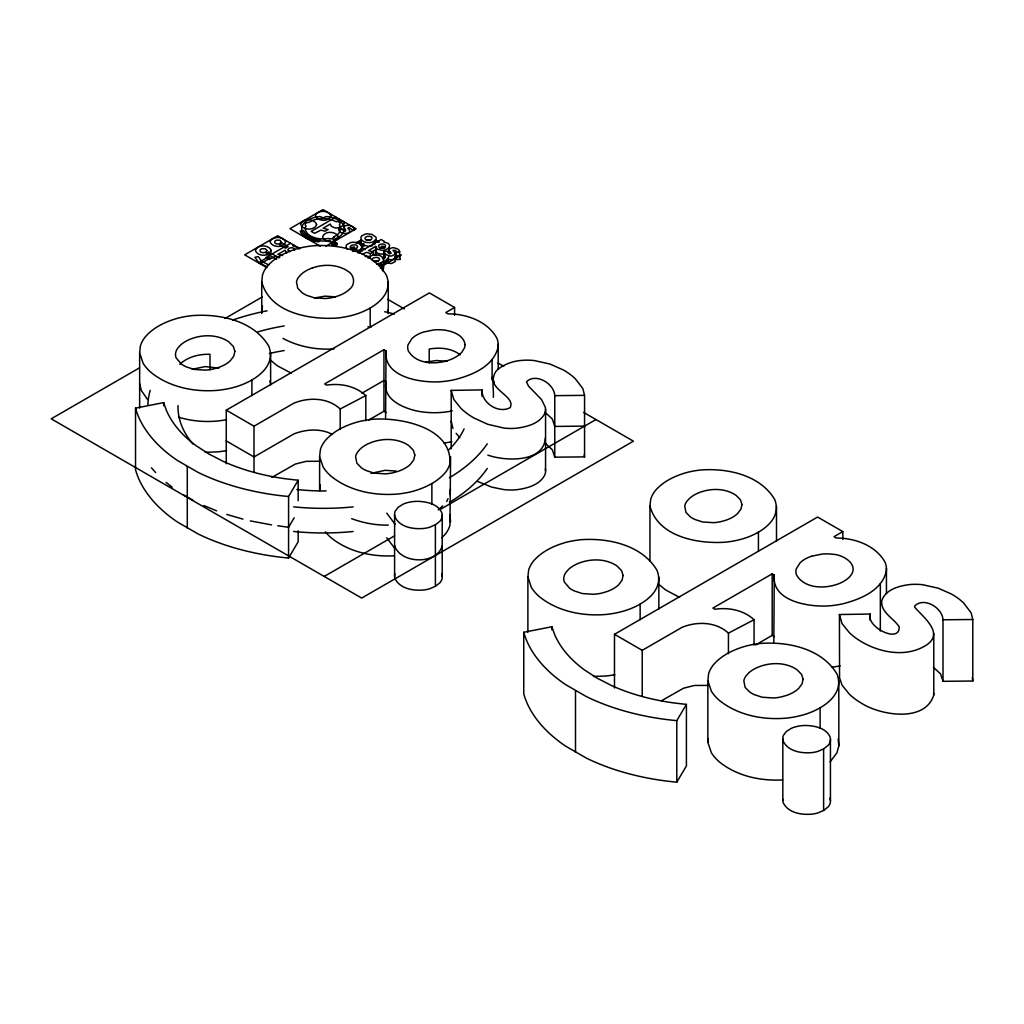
<?xml version="1.0" encoding="UTF-8"?>
<svg xmlns="http://www.w3.org/2000/svg" width="1024" height="1024" viewBox="0 0 1024 1024"><rect width="100%" height="100%" fill="white"/><g stroke="black" fill="none" stroke-linecap="round" stroke-linejoin="round"><path stroke-width="1.5" d="M139.648 352.858L140.429 345.869A63.245 36.506 0 0 1 145.024 337.178C153.395 327.283 165.709 321.574 177.984 318.144A62.016 35.802 0 0 1 192.934 315.558C220.365 313.626 253.773 320.896 268.762 346.15C277.504 368.563 250.534 383.334 232.563 387.712A61.99 35.789 0 0 1 217.472 390.349C194.598 392.218 170.176 387.456 151.808 373.069A70.106 40.474 0 0 1 143.104 363.238L139.648 352.858L139.648 408.077M261.734 281.843L262.477 275.085A61.082 35.264 0 0 1 266.918 266.688C275.008 257.126 286.899 251.61 298.765 248.307A59.84 34.547 0 0 1 313.203 245.798C339.712 243.942 371.981 250.97 386.47 275.354C394.918 297.011 368.87 311.283 351.488 315.507A59.994 34.637 0 0 1 336.922 318.067C309.389 319.91 269.734 312.678 261.734 281.843L261.734 313.395M319.616 456.563L320.397 449.574A63.206 36.493 0 0 1 324.992 440.883C333.363 430.989 345.677 425.28 357.952 421.862A62.016 35.802 0 0 1 372.902 419.264C400.781 417.216 452.224 427.366 449.946 463.744A60.851 35.136 0 0 1 445.478 472.397C437.12 482.304 424.781 487.962 412.518 491.418A62.016 35.802 0 0 1 397.44 494.054C374.566 495.923 350.144 491.162 331.776 476.774A70.144 40.499 0 0 1 323.072 466.944L319.616 456.563L319.616 491.277M527.885 576.998L528.666 570.01A63.232 36.506 0 0 1 533.261 561.318C541.632 551.424 553.933 545.715 566.208 542.285A62.016 35.802 0 0 1 581.158 539.699C608.589 537.779 641.997 545.05 656.986 570.291C665.728 592.704 638.771 607.475 620.787 611.853A61.99 35.789 0 0 1 605.709 614.49C582.822 616.358 558.4 611.597 540.032 597.21A70.106 40.474 0 0 1 531.341 587.379L527.885 576.998L527.885 632.218M649.958 505.984L650.714 499.226A61.082 35.264 0 0 1 655.155 490.829C663.245 481.267 675.136 475.75 686.989 472.448A59.84 34.547 0 0 1 701.44 469.939C727.936 468.083 760.218 475.11 774.707 499.494C783.142 521.152 757.094 535.424 739.725 539.648A59.994 34.637 0 0 1 725.158 542.208C697.626 544.051 657.958 536.819 649.958 505.984L649.958 561.203M707.853 680.717L708.621 673.715A63.206 36.493 0 0 1 713.229 665.024C721.6 655.13 733.901 649.421 746.176 646.003A62.016 35.802 0 0 1 761.126 643.405C788.557 641.485 821.965 648.755 836.954 673.997C845.696 696.41 818.739 711.181 800.755 715.558A62.003 35.802 0 0 1 785.677 718.195C762.79 720.064 738.368 715.302 720 700.915A70.144 40.499 0 0 1 711.309 691.085L707.853 680.717L707.853 742.246L711.309 752.614A70.144 40.499 0 0 0 720 762.445C737.536 776.205 760.704 781.158 782.63 779.93M707.853 742.246L707.917 738.739M943.002 681.318L943.002 619.789C942.4 607.629 923.981 596.749 914.726 605.914L914.714 607.181C922.598 616.768 944.141 632.384 927.283 644.493C907.776 657.677 881.613 653.261 862.221 642.163A86.106 49.715 0 0 1 849.344 632.666L842.048 623.616L839.424 614.528L870.208 614.054C865.792 626.88 900.045 644.147 899.187 626.842C893.76 618.214 880.55 612.506 881.741 600.794C885.414 589.248 899.686 585.715 910.387 584.499A36.8 21.248 0 0 1 922.637 584.717L938.278 588.198L951.629 594.125A80.499 46.477 0 0 1 963.482 602.816L971.085 612.762L972.8 619.507L972.8 681.037L943.002 681.318L940.557 673.894L933.389 667.315M933.786 633.37L933.786 694.899C925.414 722.662 881.523 715.571 862.221 703.693A86.106 49.715 0 0 1 849.344 694.195L842.048 685.146L839.565 677.862L839.424 614.528M373.466 255.002L373.466 252.006L368.461 250.598L375.667 246.438L377.306 249.229L382.285 250.342A7.066 4.083 0 0 0 384.23 250.074L384.87 249.907A8.883 5.133 0 0 0 387.648 248.653A8.282 4.774 0 0 0 388.8 247.629L389.517 246.144A6.106 3.52 0 0 0 389.363 245.018C389.107 242.086 381.952 242.701 384.243 241.306L381.171 239.539L357.888 252.992M375.91 246.592L376.026 255.45M365.824 420.813L365.824 395.571C355.29 385.92 340.493 383.078 326.669 385.114L324.659 383.949L383.949 349.709L386.048 350.925C383.168 376.742 419.187 382.682 438.528 381.85A58.202 33.6 0 0 0 454.541 379.674C471.949 375.206 493.402 366.643 498.048 347.29A50.253 29.018 0 0 0 496.781 337.984C487.398 321.178 466.47 313.843 447.987 313.856L445.76 312.563L454.592 307.469L454.592 315.354M385.587 417.894L386.048 350.925M754.061 644.954L754.061 619.712C743.514 610.061 728.73 607.219 714.906 609.254L712.883 608.09L772.186 573.85L774.285 575.066C771.405 600.883 807.424 606.822 826.752 605.99A58.202 33.6 0 0 0 842.778 603.814C860.173 599.36 881.626 590.784 886.272 571.43A50.253 29.018 0 0 0 885.018 562.138C875.622 545.318 854.694 537.984 836.224 537.997L833.997 536.704L842.829 531.61L842.829 539.494M773.811 642.048L774.285 575.066M361.818 251.43L361.165 248.922M383.757 263.168L381.478 266.419M449.946 494.515L450.458 488.922M493.325 397.35C494.17 387.802 489.523 373.99 499.878 367.885C506.432 363.379 514.24 360.896 522.15 360.358A36.8 21.248 0 0 1 534.413 360.576L550.042 364.058L563.405 369.984A80.499 46.477 0 0 1 575.245 378.675L582.861 388.621L584.563 395.366L584.563 456.896L554.765 457.178L552.32 449.754L545.165 443.174M261.734 312.602L262.477 305.843M319.923 484.531L320.294 490.112M442.214 545.843C436.915 564.941 400.499 564.173 394.598 545.6M450.586 456.768L449.946 525.274A60.851 35.136 0 0 1 445.478 533.926L441.843 537.779M838.81 680.909L838.822 745.933L836.89 752.896L830.067 761.933M446.707 501.44L448 498.675M382.541 270.886L382.502 269.619M288.576 558.029L288.576 496.499L298.176 480.243L285.696 478.81A163.213 94.221 0 0 1 255.872 472.883L250.138 471.296A157.798 91.11 0 0 1 223.411 461.466L209.011 454.067L196.211 445.76A157.734 91.072 0 0 1 179.174 430.323L176.435 427.021A163.213 94.234 0 0 1 166.157 409.805L163.674 402.598L135.526 408.141L135.526 469.67A182.886 105.587 0 0 0 144.602 489.677L147.238 493.542A188.915 109.069 0 0 0 156.736 504.858A182.426 105.318 0 0 0 177.37 521.984L197.965 533.875A182.438 105.331 0 0 0 227.622 545.779A188.89 109.056 0 0 0 247.219 551.27L253.914 552.781A182.822 105.549 0 0 0 288.576 558.029L298.176 541.773L298.176 530.739M294.17 517.786L288.576 527.27L277.734 525.76M676.8 782.17L676.8 720.64L686.413 704.397L673.92 702.95A163.2 94.221 0 0 1 644.096 697.024L638.374 695.437A157.798 91.11 0 0 1 611.635 685.606L597.248 678.221L584.435 669.901A157.747 91.072 0 0 1 567.411 654.464L564.659 651.162A163.213 94.234 0 0 1 554.394 633.946L551.898 626.739L523.75 632.282L523.75 693.811A182.886 105.587 0 0 0 532.838 713.818L535.462 717.683A188.915 109.069 0 0 0 544.96 728.998A182.426 105.318 0 0 0 565.606 746.125L586.202 758.016A182.438 105.331 0 0 0 615.846 769.933A188.89 109.056 0 0 0 635.443 775.411A183.053 105.69 0 0 0 676.8 782.17L686.413 765.926L686.413 704.397M294.541 250.458L294.758 248.998L292.762 247.846A3.405 1.971 0 0 0 290.79 247.808L290.163 247.949A3.75 2.163 0 0 0 288.294 249.024L288.077 249.382A3.405 1.971 0 0 0 288.128 250.522L290.125 251.674M442.714 505.894L438.195 509.875M179.827 364.301C187.75 356.723 199.283 353.971 209.997 354.291L209.997 369.677M336.614 245.274C339.238 243.136 334.042 241.498 332.454 242.906A2.65 1.523 0 0 0 331.699 243.763L331.661 244.07A3.059 1.766 0 0 0 332.186 244.992L336.614 245.274L332.454 242.906M354.714 251.418L355.443 251.379A7.526 4.352 0 0 0 357.274 251.059L360.704 249.344A6.963 4.019 0 0 0 361.28 248.742A7.386 4.262 0 0 0 361.818 247.693C361.958 243.29 355.968 242.01 352.461 242.291A7.526 4.352 0 0 0 350.656 242.611L347.226 244.314A7.091 4.096 0 0 0 346.65 244.915A7.68 4.429 0 0 0 346.086 245.978L346.419 248.077A8.55 4.941 0 0 0 347.469 249.28M373.99 241.357L375.027 240.64A6.733 3.891 0 0 0 375.59 240.051A7.142 4.122 0 0 0 376.115 239.04L376.179 238.221A7.322 4.224 0 0 0 375.757 237.018L371.917 234.381L367.066 233.818A7.27 4.198 0 0 0 365.312 234.125L362.01 235.776A6.861 3.955 0 0 0 361.446 236.352A7.411 4.288 0 0 0 360.909 237.376L361.229 239.411A8.269 4.774 0 0 0 362.714 240.922L364.416 241.818A8.026 4.634 0 0 0 367.104 242.522L369.946 242.598A7.283 4.211 0 0 0 371.725 242.291L373.99 241.357L373.99 244.352M376.563 264.013L377.306 263.962A7.526 4.352 0 0 0 379.136 263.642L382.554 261.939A6.963 4.019 0 0 0 383.13 261.338A7.386 4.262 0 0 0 383.68 260.288C383.821 255.885 377.818 254.592 374.323 254.886A7.526 4.352 0 0 0 372.506 255.194L369.088 256.909A7.104 4.096 0 0 0 368.499 257.51A7.68 4.429 0 0 0 368.102 258.138M435.392 524.762L439.667 521.472A21.21 12.237 0 0 0 441.882 517.773L442.163 516.454A25.664 14.81 0 0 0 441.664 512.371C437.478 503.808 426.637 501.632 417.946 501.35A23.475 13.555 0 0 0 411.123 501.85L408.922 502.272A21.901 12.646 0 0 0 402.918 504.282L398.118 507.354L395.341 510.976A22.477 12.979 0 0 0 394.624 513.523A24.32 14.042 0 0 0 395.187 517.427C400.282 527.322 413.222 529.318 423.296 528.499A21.197 12.237 0 0 0 429.709 527.232L435.392 524.762L435.392 586.291L429.709 588.762A21.197 12.237 0 0 1 423.296 590.029C413.222 590.848 400.282 588.851 395.187 578.957A24.32 14.042 0 0 1 394.624 575.053A22.477 12.979 0 0 1 394.867 573.773M435.392 586.291L439.667 583.014A21.21 12.237 0 0 0 441.882 579.302L442.163 577.984A25.664 14.81 0 0 0 441.664 573.901M823.616 748.902L827.891 745.626A21.21 12.237 0 0 0 830.106 741.914L830.387 740.595A25.664 14.81 0 0 0 829.901 736.525C825.702 727.949 814.874 725.773 806.17 725.491A23.475 13.555 0 0 0 799.36 725.99L797.158 726.426A21.914 12.646 0 0 0 791.155 728.422L786.342 731.494L783.565 735.117A22.477 12.979 0 0 0 782.848 737.664A24.32 14.042 0 0 0 783.411 741.581C788.506 751.462 801.446 753.459 811.533 752.653A21.197 12.237 0 0 0 817.946 751.373L823.616 748.902L823.616 810.432L817.946 812.902A21.197 12.237 0 0 1 811.533 814.182C801.446 814.989 788.506 812.992 783.411 803.11A24.32 14.042 0 0 1 782.848 799.194M823.616 810.432L827.891 807.155A21.21 12.237 0 0 0 830.106 803.443L830.387 802.125A25.664 14.81 0 0 0 829.901 798.054M290.586 243.277L265.92 257.51L269.299 259.456L275.635 256.256L279.757 257.37M335.885 217.126L311.219 231.36L314.586 233.306L320.922 230.106L325.056 231.219L328.166 229.594L323.162 228.186L330.368 224.026L331.251 226.227L334.387 227.738A6.387 3.686 0 0 0 338.304 227.789L342.784 225.92L344.218 223.731A6.157 3.558 0 0 0 343.27 221.517L337.869 219.52L338.944 218.893M293.658 245.043L292.582 245.67L297.971 247.667A6.157 3.558 0 0 1 298.893 249.126M325.862 246.234L356.109 228.774L322.957 209.626L289.958 228.685L320.346 246.221M332.557 245.261L336.576 242.944M139.494 367.859L51.2 418.829L361.677 598.08L633.434 441.178L583.565 412.39M225.011 318.477L262.259 296.973M355.878 242.918L361.382 239.744M362.304 254.323L365.926 252.57A3.904 2.253 0 0 1 367.168 252.454L370.342 253.632L370.342 256.627M372.058 252.25C376.499 246.822 375.283 253.965 379.674 253.888A6.387 3.686 0 0 0 383.59 253.939L384.87 253.645M373.261 255.296L375.91 254.054M380.787 266.829L401.408 254.925M226.253 463.808L226.253 410.163L429.363 292.902L454.592 307.469M226.253 410.163L254.003 426.189L293.837 403.187C308.8 397.043 327.859 397.504 340.198 408.986L340.198 429.504M361.882 393.216L383.949 380.48L386.048 381.696C382.195 399.232 403.264 408.051 417.024 411.021A52.621 30.387 0 0 0 449.267 411.469L452.275 410.79M368.781 419.994L383.949 411.238L386.048 412.454M271.859 477.414L295.334 464.064L306.189 461.325L319.578 461.261M324.211 576.448L394.56 535.834M440.09 509.542L595.968 419.546M614.49 687.949L614.49 634.304L817.6 517.043L842.829 531.61M614.49 634.304L642.24 650.33L682.074 627.328C697.037 621.184 716.083 621.658 728.435 633.139L728.435 653.645M755.635 644.941L772.186 635.379L774.285 636.595M661.466 700.762L683.558 688.205L694.426 685.466L707.802 685.402M370.342 253.632L373.466 252.006M340.198 408.986L365.824 395.571M728.435 633.139L754.061 619.712M192.243 369.254L205.222 366.592L218.867 368.128M370.995 473.395L385.178 470.31L396.134 471.078M312.486 267.904C322.368 264.474 333.722 264.23 343.36 268.646A32.806 18.931 0 0 1 347.942 271.283C354.509 274.918 355.686 284.595 349.491 289.28A32.55 18.79 0 0 1 344.461 293.03A34.573 19.968 0 0 1 337.997 295.962L333.069 297.408A29.427 16.986 0 0 1 325.158 298.534L314.33 297.83L306.637 295.322A32.986 19.046 0 0 1 302.054 292.672L297.715 288.23L296.499 281.984A29.414 16.986 0 0 1 298.445 277.414L300.941 274.573A34.65 20.006 0 0 1 312.461 267.917M372.736 245.696L368.525 246.374L363.238 244.979M811.558 556.237L821.926 554.086A27.674 15.974 0 0 1 832.781 554.266C843.174 554.547 859.994 564.762 850.189 576.179A33.907 19.584 0 0 1 845.632 580.134L843.763 581.299A35.162 20.301 0 0 1 837.274 584.269C824.064 588.902 804.57 588.557 796.595 575.142A27.674 15.974 0 0 1 796.288 568.883L800.013 562.893A30.81 17.792 0 0 1 811.546 556.25M365.12 256.525L368.192 256.294L370.342 257.37M365.85 239.603A4.006 2.317 0 0 0 366.272 239.834A3.046 1.766 0 0 0 367.168 240.128L370.432 240.205M314.893 297.894L325.082 296.154L335.667 296.909M425.818 362.125L436.403 360.512L447.232 361.318M226.547 419.674C210.714 422.758 194.112 421.85 178.675 417.254M381.158 246.362L381.594 246.298A3.379 1.958 0 0 1 383.347 246.349L385.037 247.142M381.158 247.846L384.55 248.294M357.056 249.408L352.678 248.704A4.365 2.522 0 0 0 351.117 249.472M382.029 247.757L380.749 247.949A3.75 2.163 0 0 0 379.648 248.384M394.406 555.789C372.48 557.018 349.312 552.064 331.776 538.304A70.144 40.499 0 0 1 325.427 531.866M333.99 348.928C316.48 350.054 298.496 346.752 282.995 338.394M388.314 525.133C375.846 525.325 363.366 523.008 351.68 518.682M383.821 258.854L383.821 251.379L387.558 251.315L387.84 252.39A4.186 2.419 0 0 0 388.531 253.133L391.168 253.235L389.197 250.778A4.518 2.611 0 0 1 388.954 250.138L389.734 248.64L392.448 247.731A4.467 2.586 0 0 1 393.933 247.757L397.453 248.896A9.818 5.67 0 0 1 399.27 250.355L400.026 259.456L396.403 259.494L396.109 258.586A3.648 2.099 0 0 0 395.238 257.792L394.752 257.562M451.2 448.755L451.2 390.387L481.971 389.914C481.574 403.021 498.624 414.118 510.182 407.59C515.635 396.928 491.878 390.758 493.325 378.419M383.821 251.379A6.426 3.712 0 0 0 384.038 252.262L385.024 253.581A10.458 6.042 0 0 0 386.598 254.733A9.216 5.325 0 0 0 388.275 255.501L390.208 255.949A4.301 2.483 0 0 0 391.718 255.974L395.213 254.131A3.866 2.227 0 0 0 395.251 253.427A5.504 3.174 0 0 0 394.97 252.736L392.973 250.33L395.238 250.317A3.648 2.099 0 0 1 396.109 251.11L396.403 252.019L400.026 251.981M451.2 390.387L453.811 399.475L461.107 408.525A86.106 49.715 0 0 0 473.997 418.022L487.834 424.32L503.718 428.032A35.418 20.442 0 0 0 516.134 428.25C526.784 426.957 540.019 423.578 544.986 413.03A31.859 18.394 0 0 0 545.318 407.309L541.658 399.744L528.435 386.01L526.49 381.773C535.744 372.608 554.176 383.488 554.765 395.648L584.563 395.366M584.563 426.138L554.765 426.419L552.32 418.982L545.165 412.403M943.002 619.789L972.8 619.507M205.299 452.301L217.472 451.878A61.99 35.789 0 0 0 226.586 450.573M593.536 676.442L605.709 676.019A61.99 35.789 0 0 0 614.81 674.726M353.958 248.486L354.611 248.499M352.499 251.302L353.229 251.379M271.539 524.89L250.33 520.896M242.931 519.13L226.778 514.432M388.275 259.238C390.362 260.403 396.646 259.712 394.816 256.243M487.834 455.091C504.576 461.222 543.731 463.091 545.318 438.067M268.826 264.934L261.811 261.478L258.33 256.602L254.912 257.267L258.906 262.822L266.867 266.752M216.602 510.835L203.814 505.549M291.366 373.222L277.286 365.76L270.157 359.859M679.603 597.363L665.523 589.901L658.394 584M394.752 253.824L396.403 255.757L400.026 255.718L399.808 254.899M378.406 261.645L377.139 261.171A3.213 1.856 0 0 0 375.168 261.158L374.528 261.299A4.365 2.522 0 0 0 373.939 261.504M332.48 434.47C320.653 428.109 306.035 429.171 293.837 433.958L254.003 456.947L226.253 440.934M477.184 481.293L491.699 487.104L503.718 489.574A35.418 20.442 0 0 0 516.134 489.779C526.784 488.499 540.019 485.107 544.986 474.56A31.859 18.394 0 0 0 545.318 468.838M192.781 500.109L183.501 494.848M379.776 247.629L379.238 247.322A2.931 1.69 0 0 1 378.714 246.784A3.392 1.958 0 0 1 378.547 246.029A3.661 2.112 0 0 1 378.662 245.645A3.942 2.278 0 0 1 378.893 245.286A3.763 2.176 0 0 1 380.442 244.301A3.942 2.278 0 0 1 381.133 244.096A3.661 2.112 0 0 1 381.696 244.032A3.392 1.958 0 0 1 383.014 244.058A3.059 1.766 0 0 1 384.269 244.416A3.866 2.227 0 0 1 384.691 244.646A3.098 1.792 0 0 1 385.344 245.261L385.498 246.003A3.366 1.946 0 0 1 385.267 246.541L385.139 246.72A4.237 2.445 0 0 1 383.27 247.795L382.336 248A3.008 1.728 0 0 1 379.75 247.616M135.526 408.141A182.886 105.587 0 0 0 144.602 428.147L147.238 432.013A188.915 109.069 0 0 0 156.736 443.328A182.426 105.318 0 0 0 177.37 460.454L197.965 472.333A182.438 105.331 0 0 0 227.622 484.25A188.89 109.056 0 0 0 247.219 489.741L253.914 491.251A182.822 105.549 0 0 0 288.576 496.499M523.763 632.282A182.886 105.587 0 0 0 532.838 652.288L535.462 656.154A188.915 109.069 0 0 0 544.96 667.469A182.426 105.318 0 0 0 565.606 684.595L586.202 696.486A182.438 105.331 0 0 0 615.846 708.403A188.89 109.056 0 0 0 635.443 713.882A183.053 105.69 0 0 0 676.8 720.64M375.168 239.77L379.302 242.163M299.763 248.538L277.67 235.776L244.672 254.835L266.765 267.597M387.763 299.341L404.378 308.928M498.074 363.034L503.731 366.298M279.04 257.869L268.685 251.891L266.099 253.376L276.454 259.354M282.624 255.526L277.875 254.336L285.069 250.176L286.72 252.966M172.186 487.206L166.093 482.458M460.16 354.803C451.482 348.083 439.706 347.2 429.222 349.043L429.222 362.88M155.635 472.576L151.462 467.827M385.498 257.728L383.821 255.117M459.776 437.696L456.102 433.28M147.584 399.539L141.35 390.566L139.648 383.629M386.765 513.152L395.213 524.442M386.765 537.766L395.213 549.056M394.816 259.981L394.97 260.211A5.504 3.174 0 0 1 395.251 260.902A3.866 2.227 0 0 1 395.213 261.594L391.718 263.45A4.301 2.483 0 0 1 390.208 263.424L388.275 262.976A9.216 5.325 0 0 1 386.598 262.208M375.475 240.358L376.179 241.958M361.024 242.752L361.498 243.546M399.808 258.637L400.026 259.456M383.526 266.074L383.68 267.763A7.386 4.262 0 0 1 383.13 268.813A6.963 4.019 0 0 1 382.554 269.414M387.546 310.131L388.262 312.794M269.875 381.056L270.618 383.821M451.2 421.146L452.902 428.416M838.182 738.957L838.822 745.933M449.946 514.816L450.586 521.792M972.288 677.658L972.8 681.037M584.23 454.643L584.563 456.896M933.555 692.979L933.786 694.899M886.438 568.32L886.438 593.562M880.333 583.706L880.333 631.04M870.208 614.054L870.208 620.365M830.438 739.213L830.438 800.742M820.109 707.674L820.109 728.179M782.822 738.97L782.822 800.499M776.499 506.176L776.499 541.107M772.186 573.85L772.186 635.379M758.426 532.032L758.426 550.963M658.842 577.203L658.854 609.101M642.24 650.33L642.24 696.09M640.141 603.955L640.141 619.738M575.501 690.765L575.501 752.294M554.765 395.648L554.765 457.178M551.898 626.739L551.898 629.888M545.562 409.229L545.562 470.758M498.202 344.179L498.202 369.421M492.109 359.565L492.109 380.07M481.971 389.914L481.971 396.224M442.214 515.072L442.214 576.602M431.872 483.52L431.872 504.038M396.403 252.019L396.403 259.494M394.598 514.829L394.598 576.358M388.8 247.629L388.8 250.624M388.262 282.035L388.262 313.587M383.949 349.709L383.949 411.238M381.478 262.682L381.478 267.174M375.667 246.438L375.667 253.914M370.189 307.891L370.189 326.822M359.629 250.099L359.629 253.082M354.534 249.984L354.534 247.002L352.678 247.219A4.365 2.522 0 0 0 350.758 248.32M298.176 480.243L298.176 500.762M270.618 353.05L270.63 384.947M254.003 426.189L254.003 471.936M251.904 379.814L251.904 395.597M187.277 466.624L187.277 528.154M163.674 402.598L163.674 405.747M840.154 665.894A58.202 33.6 0 0 1 832.166 667.098M487.245 443.84A175.731 101.466 0 0 1 449.395 477.722M353.139 506.893A175.731 101.466 0 0 1 293.683 506.867M147.866 405.414A175.731 101.466 0 0 1 150.208 390.298M232.691 320.051A175.731 101.466 0 0 1 267.072 310.81M384.576 311.731A175.731 101.466 0 0 1 394.381 314.022M491.776 377.472A175.731 101.466 0 0 1 494.118 382.387M487.245 468.454A175.731 101.466 0 0 1 449.395 502.336M353.139 531.507A175.731 101.466 0 0 1 293.683 531.482M464.115 428.851A145.587 84.058 0 0 1 448.55 450.01M326.157 490.931A145.587 84.058 0 0 1 296.832 489.51M193.011 444.07A145.587 84.058 0 0 1 178.01 405.555M257.882 331.878A145.587 84.058 0 0 1 284.198 325.965M367.923 326.822A145.587 84.058 0 0 1 370.906 327.386M269.363 353.485A145.587 84.058 0 0 1 284.198 350.566M451.93 441.754A58.202 33.6 0 0 1 443.93 442.944M388.762 256.934A21.338 12.326 0 0 1 383.603 261.978M356.954 242.957A21.338 12.326 0 0 1 360.947 241.818M374.707 241.626A21.338 12.326 0 0 1 377.766 242.33M388.595 249.51A21.338 12.326 0 0 1 389.632 254.067M388.198 260.864A21.338 12.326 0 0 1 383.603 264.973M385.472 255.885A17.677 10.202 0 0 1 383.117 258.97M360.358 244.275A17.677 10.202 0 0 1 363.917 243.494M373.171 243.558A17.677 10.202 0 0 1 374.976 243.917M362.099 246.822A17.677 10.202 0 0 1 363.917 246.49M380.442 268.147A2.598 1.498 0 0 0 381.453 267.904L382.285 267.43A2.598 1.498 0 0 0 382.694 266.842L382.733 266.688A3.072 1.766 0 0 0 382.733 266.253M378.688 264.96A2.88 1.664 0 0 1 379.789 264.858A3.072 1.766 0 0 1 380.621 264.922L380.89 264.986A2.803 1.613 0 0 1 381.645 265.242A3.2 1.843 0 0 1 382.234 265.613A2.803 1.613 0 0 1 382.605 266.15M372.685 260.595A3.174 1.83 0 0 1 372.365 260.224L372.275 260.019A3.174 1.83 0 0 1 372.186 259.405A3.725 2.15 0 0 1 372.608 258.675A4.365 2.522 0 0 1 374.528 257.562L377.139 257.446A3.187 1.83 0 0 1 378.112 257.754A4.134 2.381 0 0 1 378.547 257.997A3.187 1.843 0 0 1 379.238 258.65L379.379 259.034A3.277 1.894 0 0 1 379.405 259.418A3.533 2.035 0 0 1 379.187 259.981A4.122 2.381 0 0 1 378.253 260.826A4.365 2.522 0 0 1 377.126 261.286A3.725 2.15 0 0 1 375.821 261.517A3.162 1.83 0 0 1 375.142 261.517A3.251 1.882 0 0 1 374.464 261.427A3.162 1.83 0 0 1 373.453 261.094M350.362 246.835A3.725 2.15 0 0 1 350.758 246.08A4.365 2.522 0 0 1 352.678 244.966L355.29 244.851A3.187 1.843 0 0 1 356.25 245.158A4.134 2.381 0 0 1 356.698 245.402A3.187 1.843 0 0 1 357.389 246.054L357.53 246.438A3.277 1.894 0 0 1 357.555 246.822A3.533 2.035 0 0 1 357.325 247.398A4.122 2.381 0 0 1 356.39 248.23A4.365 2.522 0 0 1 355.277 248.691A3.725 2.15 0 0 1 353.971 248.922A3.162 1.818 0 0 1 353.28 248.922A3.251 1.882 0 0 1 352.602 248.832A3.187 1.83 0 0 1 351.642 248.512A4.147 2.394 0 0 1 351.194 248.269M351.36 248.371A3.162 1.818 0 0 1 350.733 247.821M350.554 247.501A3.162 1.818 0 0 1 350.502 246.912M350.63 247.744A3.251 1.882 0 0 1 350.464 247.462M384.23 257.549A7.066 4.083 0 0 1 382.285 257.818M365.056 249.523A8.026 4.634 0 0 1 364.416 249.293L362.714 248.384A8.269 4.774 0 0 1 361.498 247.283M371.123 236.813A3.162 1.83 0 0 1 371.802 237.44L371.968 237.837A3.162 1.83 0 0 1 371.942 238.387L371.635 238.925A3.994 2.304 0 0 1 370.867 239.552A4.211 2.432 0 0 1 369.792 240.013A3.597 2.074 0 0 1 368.525 240.23A3.046 1.766 0 0 1 367.859 240.218A3.149 1.818 0 0 1 367.206 240.141M371.162 236.826A3.981 2.304 0 0 0 370.726 236.595A3.085 1.779 0 0 0 369.805 236.288L367.27 236.416A4.237 2.445 0 0 0 365.414 237.478A3.597 2.074 0 0 0 365.043 238.221A3.149 1.818 0 0 0 365.939 239.667M388.531 258.854A21.338 12.326 0 0 1 384.026 263.219M361.331 245.504A17.677 10.202 0 0 1 364.045 244.966M360.819 241.933A6.989 4.032 0 0 1 360.909 241.114M388.557 247.667A6.157 3.558 0 0 1 389.478 249.126M343.667 227.29C347.955 231.002 344.397 233.421 342.272 228.902L338.534 228.966C338.688 235.635 355.226 234.496 347.763 228.237C349.197 225.293 352.397 232.435 354.726 229.568C353.434 225.574 347.2 223.872 343.974 226.65A21.338 12.326 0 0 1 333.158 239.578L336.23 243.686L332.877 244.518L329.792 240.41A21.338 12.326 0 0 1 302.285 231.603A21.338 12.326 0 0 1 319.885 216.538L323.226 217.805L326.31 216.55A21.338 12.326 0 0 1 344.064 226.637L343.667 227.29M234.867 351.322L233.843 356.032L230.49 360.55A33.664 19.443 0 0 1 225.28 364.442A35.814 20.672 0 0 1 218.586 367.475L213.491 368.973A30.477 17.6 0 0 1 205.299 370.138L194.086 369.408L186.125 366.81A34.138 19.712 0 0 1 181.389 364.07L176.128 357.875A25.984 15.002 0 0 1 175.642 353.011A30.413 17.562 0 0 1 177.651 348.275L180.237 345.331A35.776 20.659 0 0 1 192.141 338.458C202.394 334.874 214.157 334.63 224.141 339.2A34.035 19.648 0 0 1 228.877 341.939L233.37 346.534L234.867 351.322M414.835 455.04L413.811 459.738L410.458 464.269A33.664 19.43 0 0 1 405.235 468.147A35.802 20.672 0 0 1 398.554 471.194L393.446 472.678A30.464 17.587 0 0 1 385.267 473.843L374.054 473.114L366.093 470.515A34.138 19.712 0 0 1 361.357 467.789L356.864 463.181L355.597 456.717A30.438 17.574 0 0 1 357.619 451.994L360.205 449.037A35.802 20.672 0 0 1 365.466 445.184A35.776 20.659 0 0 1 372.147 442.15C382.387 438.592 394.138 438.349 404.109 442.906A34.022 19.648 0 0 1 408.845 445.645L413.338 450.24L414.835 455.04M623.091 575.462L622.08 580.173L618.714 584.704A33.664 19.443 0 0 1 613.504 588.582A35.814 20.672 0 0 1 606.822 591.616L601.715 593.114A30.477 17.6 0 0 1 593.536 594.278L582.323 593.549L574.362 590.95A34.138 19.712 0 0 1 569.613 588.224L564.352 582.016A25.984 15.002 0 0 1 563.866 577.152A30.413 17.562 0 0 1 565.888 572.429L568.461 569.472A35.776 20.659 0 0 1 573.722 565.619A35.763 20.646 0 0 1 580.416 562.586C590.643 559.027 602.394 558.784 612.365 563.341A34.035 19.648 0 0 1 617.114 566.08L621.594 570.675L623.091 575.462M741.952 504.499L740.966 509.056L737.728 513.421A32.55 18.79 0 0 1 732.685 517.171A34.573 19.955 0 0 1 726.234 520.115L721.293 521.549A29.427 16.986 0 0 1 713.395 522.675L702.566 521.971L694.861 519.462A32.986 19.046 0 0 1 690.291 516.826L685.952 512.384L684.736 506.125A29.414 16.986 0 0 1 686.682 501.555L689.178 498.714A34.65 20.006 0 0 1 700.685 492.058C710.579 488.602 721.946 488.371 731.584 492.787A32.806 18.931 0 0 1 736.166 495.437L740.506 499.878L741.952 504.499M803.059 679.181L802.048 683.891L798.682 688.41A33.664 19.43 0 0 1 793.472 692.288A35.814 20.672 0 0 1 786.79 695.334L781.683 696.819A30.464 17.587 0 0 1 773.504 697.984L762.291 697.254L754.33 694.669A34.138 19.712 0 0 1 749.581 691.93L745.101 687.334L743.834 680.858A30.438 17.574 0 0 1 745.856 676.134L748.429 673.19A35.814 20.672 0 0 1 760.333 666.317C770.586 662.72 782.349 662.49 792.333 667.046A34.022 19.648 0 0 1 797.069 669.786L801.562 674.381L803.059 679.181M465.088 344.653L464.614 347.661L461.965 352.038A33.907 19.571 0 0 1 457.408 355.994L455.539 357.158A35.162 20.301 0 0 1 449.037 360.128C435.827 364.762 416.333 364.416 408.371 351.002A27.674 15.974 0 0 1 408.064 344.742L411.789 338.752A30.822 17.792 0 0 1 416.794 334.976A30.746 17.754 0 0 1 423.334 332.096L433.69 329.946A27.674 15.974 0 0 1 444.544 330.112C452.813 331.366 463.821 335.117 465.088 344.653M271.309 250.586C269.568 256.998 257.536 256.64 255.411 250.56C257.216 244.109 269.082 244.557 271.309 250.586M285.594 241.958C283.878 248 273.472 247.654 270.438 242.752A6.989 4.032 0 0 1 270.72 240.294C274.419 236.109 283.379 236.493 285.594 241.958M316.608 224.435C314.867 230.848 302.822 230.49 300.698 224.41C302.515 217.958 314.381 218.406 316.608 224.435M330.893 215.808C329.178 221.85 318.771 221.504 315.725 216.602A6.989 4.032 0 0 1 316.006 214.144C319.706 209.958 328.678 210.342 330.893 215.808M338.458 237.018C336.717 243.443 324.672 243.085 322.56 237.005C324.365 230.554 336.23 231.002 338.458 237.018M266.957 250.56C266.176 253.619 258.675 253.389 260.173 249.818A4.365 2.522 0 0 1 262.093 248.704L265.357 248.768L266.957 250.56M281.395 241.933C280.64 244.89 273.395 244.672 274.829 241.216A4.224 2.445 0 0 1 276.685 240.141L279.846 240.205L281.395 241.933M334.106 237.005L331.84 238.874L327.898 238.541A17.677 10.202 0 0 1 310.554 235.955A17.677 10.202 0 0 1 306.035 225.933L305.075 224.819L305.459 223.667A4.365 2.522 0 0 1 307.379 222.554L309.248 222.336A17.677 10.202 0 0 1 335.859 221.696C337.677 220.877 341.939 222.822 339.328 224.755A17.677 10.202 0 0 1 334.106 236.685L334.106 237.005M319.949 239.872L318.784 241.843C311.667 241.037 302.95 238.515 300.198 231.117L303.616 230.451C305.997 236.966 313.702 239.181 319.949 239.872M282.278 243.29L279.68 244.787L285.504 248.154L288.102 246.656L282.278 243.29M268.365 256.934L259.955 261.786L261.888 262.912L270.298 258.048L268.365 256.934"/></g></svg>
